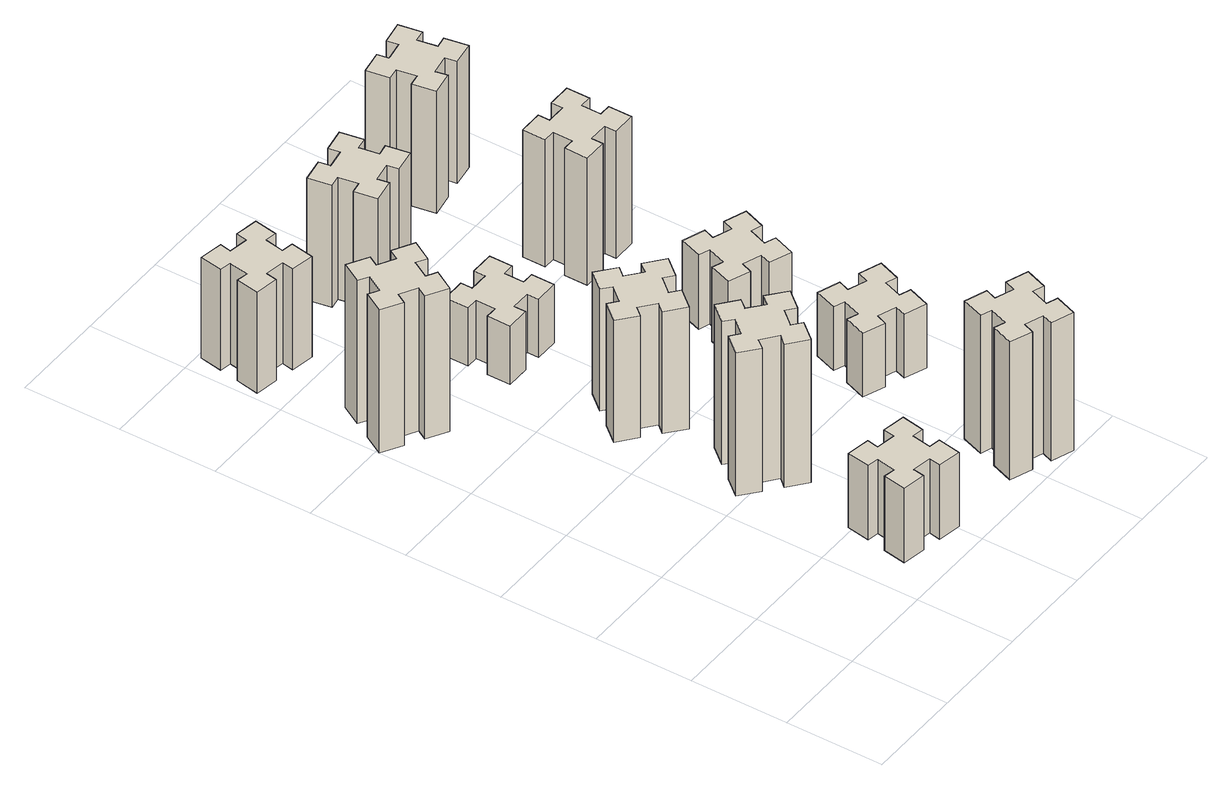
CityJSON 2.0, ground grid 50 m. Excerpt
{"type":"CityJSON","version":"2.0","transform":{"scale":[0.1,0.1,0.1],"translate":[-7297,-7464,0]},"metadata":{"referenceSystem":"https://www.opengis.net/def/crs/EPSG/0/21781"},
"CityObjects":{
"building1":{"type":"Building","attributes":{"class":"1000","function":"1000","usage":"1000","yearOfConstruction":2016,"roofType":"1000","measuredHeight":42,"storeysAboveGround":30,"storeysBelowGround":0},"geometry":[{"type":"Solid","lod":"1","boundaries":[[[[0,1,2,3,4,5,6,7,8,9,10,11,12,13,14,15,16,17,18,19]],[[17,16,20,21]],[[16,15,22,20]],[[15,14,23,22]],[[14,13,24,23]],[[13,12,25,24]],[[12,11,26,25]],[[11,10,27,26]],[[10,9,28,27]],[[9,8,29,28]],[[8,7,30,29]],[[7,6,31,30]],[[6,5,32,31]],[[5,4,33,32]],[[4,3,34,33]],[[3,2,35,34]],[[2,1,36,35]],[[1,0,37,36]],[[0,19,38,37]],[[19,18,39,38]],[[18,17,21,39]],[[24,25,26,27,28,29,30,31,32,33,34,35,36,37,38,39,21,20,22,23]]]]}]},
"building2":{"type":"Building","attributes":{"class":"1000","function":"1000","usage":"1000","yearOfConstruction":2016,"roofType":"1000","measuredHeight":81,"storeysAboveGround":30,"storeysBelowGround":0},"geometry":[{"type":"Solid","lod":"1","boundaries":[[[[40,41,42,43,44,45,46,47,48,49,50,51,52,53,54,55,56,57,58,59]],[[57,56,60,61]],[[56,55,62,60]],[[55,54,63,62]],[[54,53,64,63]],[[53,52,65,64]],[[52,51,66,65]],[[51,50,67,66]],[[50,49,68,67]],[[49,48,69,68]],[[48,47,70,69]],[[47,46,71,70]],[[46,45,72,71]],[[45,44,73,72]],[[44,43,74,73]],[[43,42,75,74]],[[42,41,76,75]],[[41,40,77,76]],[[40,59,78,77]],[[59,58,79,78]],[[58,57,61,79]],[[64,65,66,67,68,69,70,71,72,73,74,75,76,77,78,79,61,60,62,63]]]]}]},
"building3":{"type":"Building","attributes":{"class":"1000","function":"1000","usage":"1000","yearOfConstruction":2016,"roofType":"1000","measuredHeight":81,"storeysAboveGround":30,"storeysBelowGround":0},"geometry":[{"type":"Solid","lod":"1","boundaries":[[[[80,81,82,83,84,85,86,87,88,89,90,91,92,93,94,95,96,97,98,99]],[[97,96,100,101]],[[96,95,102,100]],[[95,94,103,102]],[[94,93,104,103]],[[93,92,105,104]],[[92,91,106,105]],[[91,90,107,106]],[[90,89,108,107]],[[89,88,109,108]],[[88,87,110,109]],[[87,86,111,110]],[[86,85,112,111]],[[85,84,113,112]],[[84,83,114,113]],[[83,82,115,114]],[[82,81,116,115]],[[81,80,117,116]],[[80,99,118,117]],[[99,98,119,118]],[[98,97,101,119]],[[104,105,106,107,108,109,110,111,112,113,114,115,116,117,118,119,101,100,102,103]]]]}]},
"building4":{"type":"Building","attributes":{"class":"1000","function":"1000","usage":"1000","yearOfConstruction":2016,"roofType":"1000","measuredHeight":57,"storeysAboveGround":30,"storeysBelowGround":0},"geometry":[{"type":"Solid","lod":"1","boundaries":[[[[120,121,122,123,124,125,126,127,128,129,130,131,132,133,134,135,136,137,138,139]],[[137,136,140,141]],[[136,135,142,140]],[[135,134,143,142]],[[134,133,144,143]],[[133,132,145,144]],[[132,131,146,145]],[[131,130,147,146]],[[130,129,148,147]],[[129,128,149,148]],[[128,127,150,149]],[[127,126,151,150]],[[126,125,152,151]],[[125,124,153,152]],[[124,123,154,153]],[[123,122,155,154]],[[122,121,156,155]],[[121,120,157,156]],[[120,139,158,157]],[[139,138,159,158]],[[138,137,141,159]],[[144,145,146,147,148,149,150,151,152,153,154,155,156,157,158,159,141,140,142,143]]]]}]},
"building5":{"type":"Building","attributes":{"class":"1000","function":"1000","usage":"1000","yearOfConstruction":2016,"roofType":"1000","measuredHeight":69,"storeysAboveGround":30,"storeysBelowGround":0},"geometry":[{"type":"Solid","lod":"1","boundaries":[[[[160,161,162,163,164,165,166,167,168,169,170,171,172,173,174,175,176,177,178,179]],[[177,176,180,181]],[[176,175,182,180]],[[175,174,183,182]],[[174,173,184,183]],[[173,172,185,184]],[[172,171,186,185]],[[171,170,187,186]],[[170,169,188,187]],[[169,168,189,188]],[[168,167,190,189]],[[167,166,191,190]],[[166,165,192,191]],[[165,164,193,192]],[[164,163,194,193]],[[163,162,195,194]],[[162,161,196,195]],[[161,160,197,196]],[[160,179,198,197]],[[179,178,199,198]],[[178,177,181,199]],[[184,185,186,187,188,189,190,191,192,193,194,195,196,197,198,199,181,180,182,183]]]]}]},
"building6":{"type":"Building","attributes":{"class":"1000","function":"1000","usage":"1000","yearOfConstruction":2016,"roofType":"1000","measuredHeight":33,"storeysAboveGround":30,"storeysBelowGround":0},"geometry":[{"type":"Solid","lod":"1","boundaries":[[[[200,201,202,203,204,205,206,207,208,209,210,211,212,213,214,215,216,217,218,219]],[[217,216,220,221]],[[216,215,222,220]],[[215,214,223,222]],[[214,213,224,223]],[[213,212,225,224]],[[212,211,226,225]],[[211,210,227,226]],[[210,209,228,227]],[[209,208,229,228]],[[208,207,230,229]],[[207,206,231,230]],[[206,205,232,231]],[[205,204,233,232]],[[204,203,234,233]],[[203,202,235,234]],[[202,201,236,235]],[[201,200,237,236]],[[200,219,238,237]],[[219,218,239,238]],[[218,217,221,239]],[[224,225,226,227,228,229,230,231,232,233,234,235,236,237,238,239,221,220,222,223]]]]}]},
"building7":{"type":"Building","attributes":{"class":"1000","function":"1000","usage":"1000","yearOfConstruction":2016,"roofType":"1000","measuredHeight":78,"storeysAboveGround":30,"storeysBelowGround":0},"geometry":[{"type":"Solid","lod":"1","boundaries":[[[[240,241,242,243,244,245,246,247,248,249,250,251,252,253,254,255,256,257,258,259]],[[257,256,260,261]],[[256,255,262,260]],[[255,254,263,262]],[[254,253,264,263]],[[253,252,265,264]],[[252,251,266,265]],[[251,250,267,266]],[[250,249,268,267]],[[249,248,269,268]],[[248,247,270,269]],[[247,246,271,270]],[[246,245,272,271]],[[245,244,273,272]],[[244,243,274,273]],[[243,242,275,274]],[[242,241,276,275]],[[241,240,277,276]],[[240,259,278,277]],[[259,258,279,278]],[[258,257,261,279]],[[264,265,266,267,268,269,270,271,272,273,274,275,276,277,278,279,261,260,262,263]]]]}]},
"building8":{"type":"Building","attributes":{"class":"1000","function":"1000","usage":"1000","yearOfConstruction":2016,"roofType":"1000","measuredHeight":69,"storeysAboveGround":30,"storeysBelowGround":0},"geometry":[{"type":"Solid","lod":"1","boundaries":[[[[280,281,282,283,284,285,286,287,288,289,290,291,292,293,294,295,296,297,298,299]],[[297,296,300,301]],[[296,295,302,300]],[[295,294,303,302]],[[294,293,304,303]],[[293,292,305,304]],[[292,291,306,305]],[[291,290,307,306]],[[290,289,308,307]],[[289,288,309,308]],[[288,287,310,309]],[[287,286,311,310]],[[286,285,312,311]],[[285,284,313,312]],[[284,283,314,313]],[[283,282,315,314]],[[282,281,316,315]],[[281,280,317,316]],[[280,299,318,317]],[[299,298,319,318]],[[298,297,301,319]],[[304,305,306,307,308,309,310,311,312,313,314,315,316,317,318,319,301,300,302,303]]]]}]},
"building9":{"type":"Building","attributes":{"class":"1000","function":"1000","usage":"1000","yearOfConstruction":2016,"roofType":"1000","measuredHeight":36,"storeysAboveGround":30,"storeysBelowGround":0},"geometry":[{"type":"Solid","lod":"1","boundaries":[[[[320,321,322,323,324,325,326,327,328,329,330,331,332,333,334,335,336,337,338,339]],[[337,336,340,341]],[[336,335,342,340]],[[335,334,343,342]],[[334,333,344,343]],[[333,332,345,344]],[[332,331,346,345]],[[331,330,347,346]],[[330,329,348,347]],[[329,328,349,348]],[[328,327,350,349]],[[327,326,351,350]],[[326,325,352,351]],[[325,324,353,352]],[[324,323,354,353]],[[323,322,355,354]],[[322,321,356,355]],[[321,320,357,356]],[[320,339,358,357]],[[339,338,359,358]],[[338,337,341,359]],[[344,345,346,347,348,349,350,351,352,353,354,355,356,357,358,359,341,340,342,343]]]]}]},
"building10":{"type":"Building","attributes":{"class":"1000","function":"1000","usage":"1000","yearOfConstruction":2016,"roofType":"1000","measuredHeight":42,"storeysAboveGround":30,"storeysBelowGround":0},"geometry":[{"type":"Solid","lod":"1","boundaries":[[[[360,361,362,363,364,365,366,367,368,369,370,371,372,373,374,375,376,377,378,379]],[[377,376,380,381]],[[376,375,382,380]],[[375,374,383,382]],[[374,373,384,383]],[[373,372,385,384]],[[372,371,386,385]],[[371,370,387,386]],[[370,369,388,387]],[[369,368,389,388]],[[368,367,390,389]],[[367,366,391,390]],[[366,365,392,391]],[[365,364,393,392]],[[364,363,394,393]],[[363,362,395,394]],[[362,361,396,395]],[[361,360,397,396]],[[360,379,398,397]],[[379,378,399,398]],[[378,377,381,399]],[[384,385,386,387,388,389,390,391,392,393,394,395,396,397,398,399,381,380,382,383]]]]}]},
"building11":{"type":"Building","attributes":{"class":"1000","function":"1000","usage":"1000","yearOfConstruction":2016,"roofType":"1000","measuredHeight":72,"storeysAboveGround":30,"storeysBelowGround":0},"geometry":[{"type":"Solid","lod":"1","boundaries":[[[[400,401,402,403,404,405,406,407,408,409,410,411,412,413,414,415,416,417,418,419]],[[417,416,420,421]],[[416,415,422,420]],[[415,414,423,422]],[[414,413,424,423]],[[413,412,425,424]],[[412,411,426,425]],[[411,410,427,426]],[[410,409,428,427]],[[409,408,429,428]],[[408,407,430,429]],[[407,406,431,430]],[[406,405,432,431]],[[405,404,433,432]],[[404,403,434,433]],[[403,402,435,434]],[[402,401,436,435]],[[401,400,437,436]],[[400,419,438,437]],[[419,418,439,438]],[[418,417,421,439]],[[424,425,426,427,428,429,430,431,432,433,434,435,436,437,438,439,421,420,422,423]]]]}]},
"building12":{"type":"Building","attributes":{"class":"1000","function":"1000","usage":"1000","yearOfConstruction":2016,"roofType":"1000","measuredHeight":69,"storeysAboveGround":30,"storeysBelowGround":0},"geometry":[{"type":"Solid","lod":"1","boundaries":[[[[440,441,442,443,444,445,446,447,448,449,450,451,452,453,454,455,456,457,458,459]],[[457,456,460,461]],[[456,455,462,460]],[[455,454,463,462]],[[454,453,464,463]],[[453,452,465,464]],[[452,451,466,465]],[[451,450,467,466]],[[450,449,468,467]],[[449,448,469,468]],[[448,447,470,469]],[[447,446,471,470]],[[446,445,472,471]],[[445,444,473,472]],[[444,443,474,473]],[[443,442,475,474]],[[442,441,476,475]],[[441,440,477,476]],[[440,459,478,477]],[[459,458,479,478]],[[458,457,461,479]],[[464,465,466,467,468,469,470,471,472,473,474,475,476,477,478,479,461,460,462,463]]]]}]}
},
"vertices":[
[807,226,0],[905,208,0],[895,149,0],[1013,128,0],[1034,247,0],[975,257,0],[992,355,0],[1051,345,0],[1072,463,0],[954,484,0],[944,425,0],[845,442,0],[856,501,0],[737,522,0],[717,404,0],[776,394,0],[758,295,0],[699,306,0],[678,187,0],[797,167,0],[758,295,420],[699,306,420],[776,394,420],[717,404,420],[737,522,420],[856,501,420],[845,442,420],[944,425,420],[954,484,420],[1072,463,420],[1051,345,420],[992,355,420],[975,257,420],[1034,247,420],[1013,128,420],[895,149,420],[905,208,420],[807,226,420],[797,167,420],[678,187,420],
[334,2616,0],[247,2666,0],[277,2718,0],[173,2778,0],[113,2674,0],[165,2644,0],[115,2557,0],[63,2587,0],[3,2483,0],[107,2423,0],[137,2475,0],[224,2425,0],[194,2373,0],[298,2313,0],[358,2417,0],[306,2447,0],[356,2534,0],[408,2504,0],[468,2608,0],[364,2668,0],[356,2534,810],[408,2504,810],[306,2447,810],[358,2417,810],[298,2313,810],[194,2373,810],[224,2425,810],[137,2475,810],[107,2423,810],[3,2483,810],[63,2587,810],[115,2557,810],[165,2644,810],[113,2674,810],[173,2778,810],[277,2718,810],[247,2666,810],[334,2616,810],[364,2668,810],[468,2608,810],
[927,956,0],[992,1033,0],[1038,994,0],[1115,1086,0],[1023,1163,0],[984,1117,0],[908,1182,0],[946,1228,0],[854,1305,0],[777,1213,0],[823,1174,0],[759,1098,0],[713,1136,0],[636,1044,0],[728,967,0],[766,1013,0],[843,949,0],[804,903,0],[896,826,0],[973,918,0],[843,949,810],[804,903,810],[766,1013,810],[728,967,810],[636,1044,810],[713,1136,810],[759,1098,810],[823,1174,810],[777,1213,810],[854,1305,810],[946,1228,810],[908,1182,810],[984,1117,810],[1023,1163,810],[1115,1086,810],[1038,994,810],[992,1033,810],[927,956,810],[973,918,810],[896,826,810],
[304,3385,0],[205,3402,0],[216,3461,0],[97,3482,0],[77,3364,0],[136,3354,0],[118,3255,0],[59,3266,0],[38,3147,0],[157,3127,0],[167,3186,0],[265,3168,0],[255,3109,0],[373,3088,0],[394,3207,0],[335,3217,0],[352,3315,0],[411,3305,0],[432,3423,0],[314,3444,0],[352,3315,570],[411,3305,570],[335,3217,570],[394,3207,570],[373,3088,570],[255,3109,570],[265,3168,570],[167,3186,570],[157,3127,570],[38,3147,570],[59,3266,570],[118,3255,570],[136,3354,570],[77,3364,570],[97,3482,570],[216,3461,570],[205,3402,570],[304,3385,570],[314,3444,570],[432,3423,570],
[927,1596,0],[992,1673,0],[1038,1634,0],[1115,1726,0],[1023,1803,0],[984,1757,0],[908,1822,0],[946,1868,0],[854,1945,0],[777,1853,0],[823,1814,0],[759,1738,0],[713,1776,0],[636,1684,0],[728,1607,0],[766,1653,0],[843,1589,0],[804,1543,0],[896,1466,0],[973,1558,0],[843,1589,690],[804,1543,690],[766,1653,690],[728,1607,690],[636,1684,690],[713,1776,690],[759,1738,690],[823,1814,690],[777,1853,690],[854,1945,690],[946,1868,690],[908,1822,690],[984,1757,690],[1023,1803,690],[1115,1726,690],[1038,1634,690],[992,1673,690],[927,1596,690],[973,1558,690],[896,1466,690],
[825,2335,0],[925,2335,0],[925,2275,0],[1045,2275,0],[1045,2395,0],[985,2395,0],[985,2495,0],[1045,2495,0],[1045,2615,0],[925,2615,0],[925,2555,0],[825,2555,0],[825,2615,0],[705,2615,0],[705,2495,0],[765,2495,0],[765,2395,0],[705,2395,0],[705,2275,0],[825,2275,0],[765,2395,330],[705,2395,330],[765,2495,330],[705,2495,330],[705,2615,330],[825,2615,330],[825,2555,330],[925,2555,330],[925,2615,330],[1045,2615,330],[1045,2495,330],[985,2495,330],[985,2395,330],[1045,2395,330],[1045,2275,330],[925,2275,330],[925,2335,330],[825,2335,330],[825,2275,330],[705,2275,330],
[1531,139,0],[1625,105,0],[1604,49,0],[1717,7,0],[1758,120,0],[1702,141,0],[1736,235,0],[1792,214,0],[1833,327,0],[1720,368,0],[1700,312,0],[1606,346,0],[1627,402,0],[1514,443,0],[1473,330,0],[1529,310,0],[1495,216,0],[1439,237,0],[1397,124,0],[1510,83,0],[1495,216,780],[1439,237,780],[1529,310,780],[1473,330,780],[1514,443,780],[1627,402,780],[1606,346,780],[1700,312,780],[1720,368,780],[1833,327,780],[1792,214,780],[1736,235,780],[1702,141,780],[1758,120,780],[1717,7,780],[1604,49,780],[1625,105,780],[1531,139,780],[1510,83,780],[1397,124,780],
[845,3068,0],[944,3086,0],[954,3027,0],[1072,3047,0],[1051,3166,0],[992,3155,0],[975,3254,0],[1034,3264,0],[1013,3382,0],[895,3361,0],[905,3302,0],[807,3285,0],[797,3344,0],[678,3323,0],[699,3205,0],[758,3215,0],[776,3117,0],[717,3107,0],[737,2988,0],[856,3009,0],[776,3117,690],[717,3107,690],[758,3215,690],[699,3205,690],[678,3323,690],[797,3344,690],[807,3285,690],[905,3302,690],[895,3361,690],[1013,3382,690],[1034,3264,690],[975,3254,690],[992,3155,690],[1051,3166,690],[1072,3047,690],[954,3027,690],[944,3086,690],[845,3068,690],[856,3009,690],[737,2988,690],
[1631,979,0],[1725,945,0],[1704,889,0],[1817,847,0],[1858,960,0],[1802,981,0],[1836,1075,0],[1892,1054,0],[1933,1167,0],[1820,1208,0],[1800,1152,0],[1706,1186,0],[1727,1242,0],[1614,1283,0],[1573,1170,0],[1629,1150,0],[1595,1056,0],[1539,1077,0],[1497,964,0],[1610,923,0],[1595,1056,360],[1539,1077,360],[1629,1150,360],[1573,1170,360],[1614,1283,360],[1727,1242,360],[1706,1186,360],[1800,1152,360],[1820,1208,360],[1933,1167,360],[1892,1054,360],[1836,1075,360],[1802,981,360],[1858,960,360],[1817,847,360],[1704,889,360],[1725,945,360],[1631,979,360],[1610,923,360],[1497,964,360],
[1700,1792,0],[1606,1826,0],[1627,1882,0],[1514,1923,0],[1473,1810,0],[1529,1790,0],[1495,1696,0],[1439,1717,0],[1397,1604,0],[1510,1563,0],[1531,1619,0],[1625,1585,0],[1604,1529,0],[1717,1487,0],[1758,1600,0],[1702,1621,0],[1736,1715,0],[1792,1694,0],[1833,1807,0],[1720,1848,0],[1736,1715,420],[1792,1694,420],[1702,1621,420],[1758,1600,420],[1717,1487,420],[1604,1529,420],[1625,1585,420],[1531,1619,420],[1510,1563,420],[1397,1604,420],[1439,1717,420],[1495,1696,420],[1529,1790,420],[1473,1810,420],[1514,1923,420],[1627,1882,420],[1606,1826,420],[1700,1792,420],[1720,1848,420],[1833,1807,420],
[1665,2655,0],[1565,2655,0],[1565,2715,0],[1445,2715,0],[1445,2595,0],[1505,2595,0],[1505,2495,0],[1445,2495,0],[1445,2375,0],[1565,2375,0],[1565,2435,0],[1665,2435,0],[1665,2375,0],[1785,2375,0],[1785,2495,0],[1725,2495,0],[1725,2595,0],[1785,2595,0],[1785,2715,0],[1665,2715,0],[1725,2595,720],[1785,2595,720],[1725,2495,720],[1785,2495,720],[1785,2375,720],[1665,2375,720],[1665,2435,720],[1565,2435,720],[1565,2375,720],[1445,2375,720],[1445,2495,720],[1505,2495,720],[1505,2595,720],[1445,2595,720],[1445,2715,720],[1565,2715,720],[1565,2655,720],[1665,2655,720],[1665,2715,720],[1785,2715,720],
[1498,3415,0],[1516,3317,0],[1457,3307,0],[1477,3188,0],[1596,3209,0],[1585,3268,0],[1684,3286,0],[1694,3227,0],[1812,3247,0],[1791,3366,0],[1732,3355,0],[1715,3454,0],[1774,3464,0],[1753,3582,0],[1635,3561,0],[1645,3502,0],[1547,3485,0],[1537,3544,0],[1418,3523,0],[1439,3405,0],[1547,3485,690],[1537,3544,690],[1645,3502,690],[1635,3561,690],[1753,3582,690],[1774,3464,690],[1715,3454,690],[1732,3355,690],[1791,3366,690],[1812,3247,690],[1694,3227,690],[1684,3286,690],[1585,3268,690],[1596,3209,690],[1477,3188,690],[1457,3307,690],[1516,3317,690],[1498,3415,690],[1439,3405,690],[1418,3523,690]
]}
